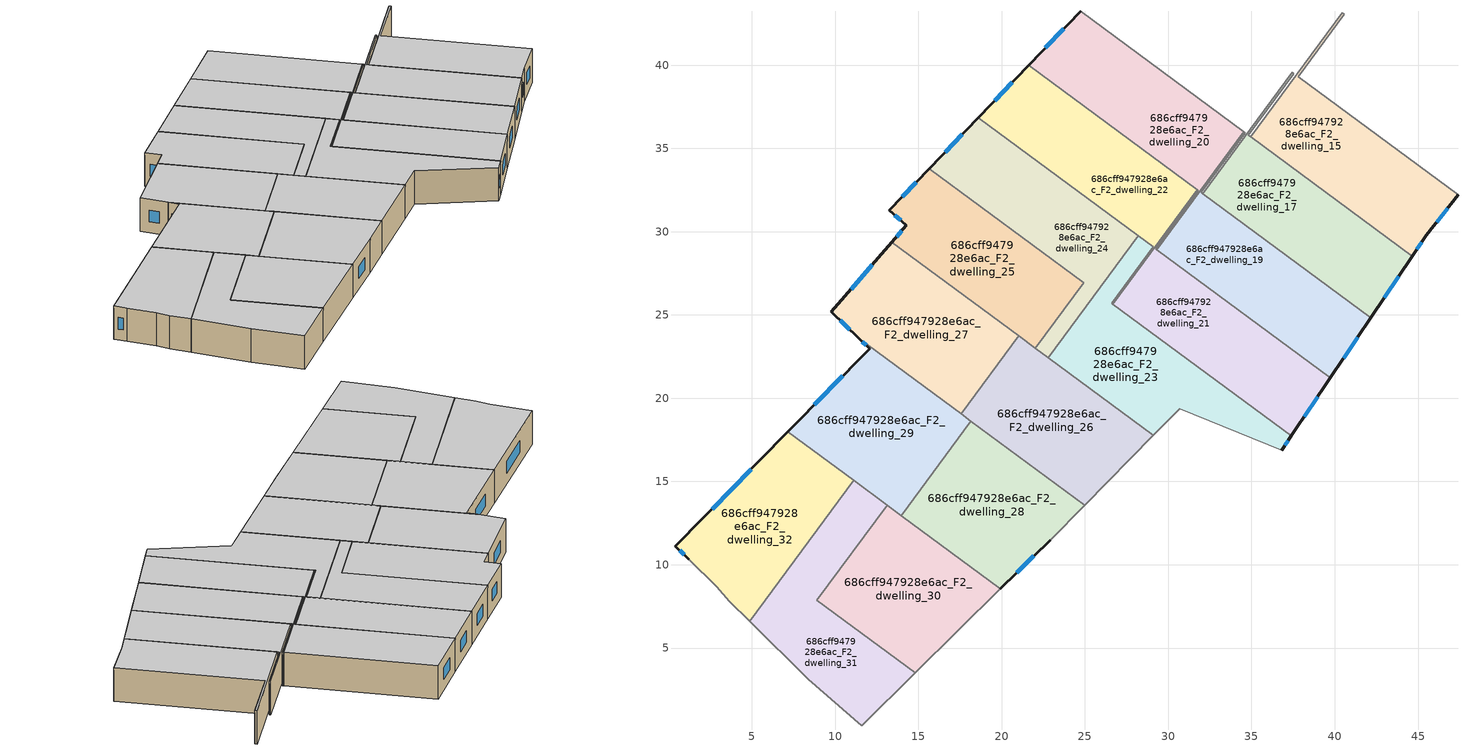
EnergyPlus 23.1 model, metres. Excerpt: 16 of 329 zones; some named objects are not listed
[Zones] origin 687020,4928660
686cff947928e6ac_F2_dwelling_15
 floor to 686cff947928e6ac_F1_dwelling_15 (EU_floor_Construction): 40.58,43.06 37.8,39.29 47.4,32.21 45.5,29.79 44.66,28.53 34.94,35.7 40.44,43.16 z6
 wall outside (EU_wall_Construction): 44.66,28.53 45.5,29.79 47.4,32.21 z6:9
 wall to 686cff947928e6ac_F2_dwelling_17 (EU_wall_Construction): 34.94,35.7 44.66,28.53 z6:9
 wall to 686cff947928e6ac_F2_dwelling_16 (EU_wall_Construction): 40.44,43.16 34.94,35.7 z6:9
 wall to 686cff947928e6ac_F2_dwelling_14 (EU_wall_Construction): 47.4,32.21 37.8,39.29 40.58,43.06 z6:9
 wall to 686cff947928e6ac_F2_dwelling_12 (EU_wall_Construction): 40.58,43.06 40.44,43.16 z6:9
 window (EU_Window_Construction): 46.12,30.57 46.78,31.42 / 44.93,28.94 45.23,29.38 z6.98:8.02
 ceiling to 686cff947928e6ac_F3_dwelling_15 (EU_floor_Construction): 45.5,29.79 47.4,32.21 37.8,39.29 40.58,43.06 40.44,43.16 34.94,35.7 44.66,28.53 z9
686cff947928e6ac_F2_dwelling_17
 floor to 686cff947928e6ac_F1_dwelling_17 (EU_floor_Construction): 37.53,39.5 34.8,35.8 34.94,35.7 44.66,28.53 42.16,24.82 32.06,32.28 37.44,39.56 z6
 wall outside (EU_wall_Construction): 42.16,24.82 44.66,28.53 z6:9
 wall to 686cff947928e6ac_F2_dwelling_18 (EU_wall_Construction): 37.44,39.56 32.06,32.28 z6:9
 wall to 686cff947928e6ac_F2_dwelling_16 (EU_wall_Construction): 34.94,35.7 34.8,35.8 37.53,39.5 37.44,39.56 z6:9
 wall to 686cff947928e6ac_F2_dwelling_19 (EU_wall_Construction): 32.06,32.28 42.16,24.82 z6:9
 window (EU_Window_Construction): 42.97,26.03 43.84,27.32 z6.98:8.02
 ceiling to 686cff947928e6ac_F3_dwelling_17 (EU_floor_Construction): 42.16,24.82 44.66,28.53 34.94,35.7 34.8,35.8 37.53,39.5 37.44,39.56 32.06,32.28 z9
686cff947928e6ac_F2_dwelling_19
 floor to 686cff947928e6ac_F1_dwelling_19 (EU_floor_Construction): 34.62,35.94 31.97,32.35 42.16,24.82 39.74,21.23 29.32,28.93 34.54,36 z6
 wall outside (EU_wall_Construction): 39.74,21.23 42.16,24.82 z6:9
 wall to 686cff947928e6ac_F2_dwelling_20 (EU_wall_Construction): 34.54,36 29.32,28.93 z6:9
 wall to 686cff947928e6ac_F2_dwelling_18 (EU_wall_Construction): 32.06,32.28 31.97,32.35 34.62,35.94 34.54,36 z6:9
 wall to 686cff947928e6ac_F2_dwelling_21 (EU_wall_Construction): 29.32,28.93 39.74,21.23 z6:9
 window (EU_Window_Construction): 40.53,22.4 41.37,23.66 z6.98:8.02
 ceiling to 686cff947928e6ac_F3_dwelling_19 (EU_floor_Construction): 39.74,21.23 42.16,24.82 31.97,32.35 34.62,35.94 34.54,36 29.32,28.93 z9
686cff947928e6ac_F2_dwelling_20
 floor to 686cff947928e6ac_F1_dwelling_20 (EU_floor_Construction): 34.54,36 29.32,28.93 29.24,28.98 31.81,32.47 21.62,40 24.73,43.24 z6
 wall outside (EU_wall_Construction): 24.73,43.24 21.62,40 z6:9
 wall to 686cff947928e6ac_F2_dwelling_21 (EU_wall_Construction): 31.74,32.52 31.81,32.47 29.24,28.98 29.32,28.93 z6:9
 wall to 686cff947928e6ac_F2_dwelling_18 (EU_wall_Construction): 34.54,36 24.73,43.24 z6:9
 wall to 686cff947928e6ac_F2_dwelling_22 (EU_wall_Construction): 21.62,40 31.74,32.52 z6:9
 window (EU_Window_Construction): 23.72,42.19 22.63,41.05 z6.98:8.02
 ceiling to 686cff947928e6ac_F3_dwelling_20 (EU_floor_Construction): 31.81,32.47 29.24,28.98 29.32,28.93 34.54,36 24.73,43.24 21.62,40 z9
686cff947928e6ac_F2_dwelling_21
 floor to 686cff947928e6ac_F1_dwelling_21 (EU_floor_Construction): 31.81,32.47 29.24,28.98 39.74,21.23 37.39,17.74 26.67,25.65 31.74,32.52 z6
 wall outside (EU_wall_Construction): 37.39,17.74 39.74,21.23 z6:9
 wall to 686cff947928e6ac_F2_dwelling_22 (EU_wall_Construction): 31.74,32.52 26.67,25.65 z6:9
 wall to 686cff947928e6ac_F2_dwelling_23 (EU_wall_Construction): 26.67,25.65 37.39,17.74 z6:9
 window (EU_Window_Construction): 38.15,18.87 38.98,20.09 z6.98:8.02
 ceiling to 686cff947928e6ac_F3_dwelling_21 (EU_floor_Construction): 37.39,17.74 39.74,21.23 29.24,28.98 31.81,32.47 31.74,32.52 26.67,25.65 z9
686cff947928e6ac_F2_dwelling_22
 floor to 686cff947928e6ac_F1_dwelling_22 (EU_floor_Construction): 31.74,32.52 26.67,25.65 26.59,25.71 29.09,29.09 18.59,36.85 21.62,40 z6
 wall outside (EU_wall_Construction): 21.62,40 18.59,36.85 z6:9
 wall to 686cff947928e6ac_F2_dwelling_23 (EU_wall_Construction): 28.2,29.75 29.09,29.09 26.59,25.71 26.67,25.65 z6:9
 wall to 686cff947928e6ac_F2_dwelling_24 (EU_wall_Construction): 18.59,36.85 28.2,29.75 z6:9
 window (EU_Window_Construction): 20.63,38.97 19.58,37.87 z6.98:8.02
 ceiling to 686cff947928e6ac_F3_dwelling_22 (EU_floor_Construction): 29.09,29.09 26.59,25.71 26.67,25.65 31.74,32.52 21.62,40 18.59,36.85 z9
686cff947928e6ac_F2_dwelling_23
 floor to 686cff947928e6ac_F1_dwelling_23 (EU_floor_Construction): 29.09,29.09 26.59,25.71 37.39,17.74 36.81,16.89 30.69,19.37 29.11,17.76 22.79,22.43 28.2,29.75 z6
 wall outside (EU_wall_Construction): 36.81,16.89 37.39,17.74 z6:9
 wall adiabatic (EU_wall_Construction): 29.11,17.76 30.69,19.37 36.81,16.89 z6:9
 wall to 686cff947928e6ac_F2_dwelling_24 (EU_wall_Construction): 28.2,29.75 22.79,22.43 z6:9
 wall to 686cff947928e6ac_F2_dwelling_26 (EU_wall_Construction): 22.79,22.43 29.11,17.76 z6:9
 window (EU_Window_Construction): 37,17.16 37.2,17.46 z6.98:8.02
 ceiling to 686cff947928e6ac_F3_dwelling_23 (EU_floor_Construction): 36.81,16.89 37.39,17.74 26.59,25.71 29.09,29.09 28.2,29.75 22.79,22.43 29.11,17.76 30.69,19.37 z9
686cff947928e6ac_F2_dwelling_24
 floor to 686cff947928e6ac_F1_dwelling_24 (EU_floor_Construction): 28.2,29.75 22.79,22.43 22.03,22.99 24.94,26.93 15.66,33.79 18.59,36.85 z6
 wall outside (EU_wall_Construction): 18.59,36.85 15.66,33.79 z6:9
 wall to 686cff947928e6ac_F2_dwelling_25 (EU_wall_Construction): 15.66,33.79 24.94,26.93 22.03,22.99 z6:9
 wall to 686cff947928e6ac_F2_dwelling_26 (EU_wall_Construction): 22.03,22.99 22.79,22.43 z6:9
 window (EU_Window_Construction): 17.64,35.85 16.61,34.78 z6.98:8.02
 ceiling to 686cff947928e6ac_F3_dwelling_24 (EU_floor_Construction): 22.79,22.43 28.2,29.75 18.59,36.85 15.66,33.79 24.94,26.93 22.03,22.99 z9
686cff947928e6ac_F2_dwelling_25
 floor to 686cff947928e6ac_F1_dwelling_25 (EU_floor_Construction): 24.94,26.93 22.03,22.99 13.4,29.37 14.29,30.39 13.26,31.29 15.66,33.79 z6
 wall outside (EU_wall_Construction): 15.66,33.79 13.26,31.29 14.29,30.39 13.4,29.37 z6:9
 wall to 686cff947928e6ac_F2_dwelling_27 (EU_wall_Construction): 13.4,29.37 21.02,23.74 z6:9
 wall to 686cff947928e6ac_F2_dwelling_26 (EU_wall_Construction): 21.02,23.74 22.03,22.99 z6:9
 window (EU_Window_Construction): 14,30.05 13.69,29.7 / 13.59,30.99 13.95,30.68 / 14.87,32.97 14.04,32.1 z6.98:8.02
 ceiling to 686cff947928e6ac_F3_dwelling_25 (EU_floor_Construction): 22.03,22.99 24.94,26.93 15.66,33.79 13.26,31.29 14.29,30.39 13.4,29.37 z9
686cff947928e6ac_F2_dwelling_26
 floor to 686cff947928e6ac_F1_dwelling_26 (EU_floor_Construction): 29.11,17.76 24.97,13.58 17.56,19.06 21.02,23.74 z6
 wall to 686cff947928e6ac_F2_dwelling_27 (EU_wall_Construction): 21.02,23.74 17.56,19.06 z6:9
 wall adiabatic (EU_wall_Construction): 24.97,13.58 29.11,17.76 z6:9
 wall to 686cff947928e6ac_F2_dwelling_28 (EU_wall_Construction): 18.15,18.62 24.97,13.58 z6:9
 wall to 686cff947928e6ac_F2_dwelling_29 (EU_wall_Construction): 17.56,19.06 18.15,18.62 z6:9
 ceiling to 686cff947928e6ac_F3_dwelling_26 (EU_floor_Construction): 24.97,13.58 29.11,17.76 21.02,23.74 17.56,19.06 z9
686cff947928e6ac_F2_dwelling_27
 floor to 686cff947928e6ac_F1_dwelling_27 (EU_floor_Construction): 21.02,23.74 17.56,19.06 11.43,23.59 9.78,25.2 13.4,29.37 z6
 wall outside (EU_wall_Construction): 13.4,29.37 9.78,25.2 11.43,23.59 z6:9
 wall to 686cff947928e6ac_F2_dwelling_29 (EU_wall_Construction): 11.43,23.59 17.56,19.06 z6:9
 window (EU_Window_Construction): 10.31,24.67 10.89,24.11 / 12.22,28.01 10.95,26.55 z6.98:8.02
 ceiling to 686cff947928e6ac_F3_dwelling_27 (EU_floor_Construction): 17.56,19.06 21.02,23.74 13.4,29.37 9.78,25.2 11.43,23.59 z9
686cff947928e6ac_F2_dwelling_28
 floor to 686cff947928e6ac_F1_dwelling_28 (EU_floor_Construction): 24.97,13.58 22.9,11.49 19.93,8.55 13.96,12.96 18.15,18.62 z6
 wall outside (EU_wall_Construction): 19.93,8.55 22.9,11.49 z6:9
 wall adiabatic (EU_wall_Construction): 22.9,11.49 24.97,13.58 z6:9
 wall to 686cff947928e6ac_F2_dwelling_29 (EU_wall_Construction): 18.15,18.62 13.96,12.96 z6:9
 wall to 686cff947928e6ac_F2_dwelling_30 (EU_wall_Construction): 13.96,12.96 19.93,8.55 z6:9
 window (EU_Window_Construction): 20.9,9.51 21.94,10.53 z6.98:8.02
 ceiling to 686cff947928e6ac_F3_dwelling_28 (EU_floor_Construction): 22.9,11.49 24.97,13.58 18.15,18.62 13.96,12.96 19.93,8.55 z9
686cff947928e6ac_F2_dwelling_29
 floor to 686cff947928e6ac_F1_dwelling_29 (EU_floor_Construction): 18.15,18.62 13.96,12.96 7.17,17.98 12.06,22.97 11.43,23.59 z6
 wall outside (EU_wall_Construction): 11.43,23.59 12.06,22.97 7.17,17.98 z6:9
 wall to 686cff947928e6ac_F2_dwelling_32 (EU_wall_Construction): 7.17,17.98 11.11,15.07 z6:9
 wall to 686cff947928e6ac_F2_dwelling_31 (EU_wall_Construction): 11.11,15.07 13.12,13.58 z6:9
 wall to 686cff947928e6ac_F2_dwelling_30 (EU_wall_Construction): 13.12,13.58 13.96,12.96 z6:9
 window (EU_Window_Construction): 11.63,23.39 11.86,23.17 / 10.47,21.34 8.76,19.6 z6.98:8.02
 ceiling to 686cff947928e6ac_F3_dwelling_29 (EU_floor_Construction): 13.96,12.96 18.15,18.62 11.43,23.59 12.06,22.97 7.17,17.98 z9
686cff947928e6ac_F2_dwelling_30
 floor to 686cff947928e6ac_F1_dwelling_30 (EU_floor_Construction): 19.93,8.55 14.82,3.51 8.91,7.87 13.12,13.58 z6
 wall adiabatic (EU_wall_Construction): 14.82,3.51 19.93,8.55 z6:9
 wall to 686cff947928e6ac_F2_dwelling_31 (EU_wall_Construction): 13.12,13.58 8.91,7.87 14.82,3.51 z6:9
 ceiling to 686cff947928e6ac_F3_dwelling_30 (EU_floor_Construction): 19.93,8.55 13.12,13.58 8.91,7.87 14.82,3.51 z9
686cff947928e6ac_F2_dwelling_31
 floor to 686cff947928e6ac_F1_dwelling_31 (EU_floor_Construction): 13.12,13.58 8.91,7.87 14.82,3.51 11.59,0.33 8.38,3.13 4.86,6.61 11.11,15.07 z6
 wall adiabatic (EU_wall_Construction): 4.86,6.61 8.38,3.13 11.59,0.33 14.82,3.51 z6:9
 wall to 686cff947928e6ac_F2_dwelling_32 (EU_wall_Construction): 11.11,15.07 4.86,6.61 z6:9
 ceiling to 686cff947928e6ac_F3_dwelling_31 (EU_floor_Construction): 14.82,3.51 8.91,7.87 13.12,13.58 11.11,15.07 4.86,6.61 8.38,3.13 11.59,0.33 z9
686cff947928e6ac_F2_dwelling_32
 floor to 686cff947928e6ac_F1_dwelling_32 (EU_floor_Construction): 11.11,15.07 4.86,6.61 3.64,7.81 2.91,8.69 1.2,10.34 0.42,11.11 7.17,17.98 z6
 wall outside (EU_wall_Construction): 7.17,17.98 0.42,11.11 1.2,10.34 z6:9
 wall adiabatic (EU_wall_Construction): 1.2,10.34 2.91,8.69 3.64,7.81 4.86,6.61 z6:9
 window (EU_Window_Construction): 0.67,10.86 0.95,10.59 / 4.97,15.74 2.61,13.34 z6.98:8.02
 ceiling to 686cff947928e6ac_F3_dwelling_32 (EU_floor_Construction): 4.86,6.61 11.11,15.07 7.17,17.98 0.42,11.11 1.2,10.34 2.91,8.69 3.64,7.81 z9
[Building]
EU S2 Campaign: North Axis=0; Terrain=City; Solar Distribution=FullExterior
[Site:Location]
Bologna: Latitude=44.5; Longitude=11.25; Time Zone=1; Elevation=37
[SizingPeriod:WeatherFileDays]
AnnualSizingPeriod: Begin Month=1; Begin Day of Month=1; End Month=12; End Day of Month=31; Day of Week for Start Day=Monday; Use Weather File Daylight Saving Period=No; Use Weather File Rain and Snow Indicators=No
[MATERIAL]
EU_InternalMass_Material: Roughness=MediumRough; Thickness=0.1; Conductivity=1; Density=1800; Specific Heat=900; Thermal Absorptance=0.9; Solar Absorptance=0.7; Visible Absorptance=0.7
[MATERIAL:NOMASS] Roughness=MediumRough; Thermal Absorptance=0.9; Solar Absorptance=0.7; Visible Absorptance=0.7
Name | Thermal Resistance
EU_wall_NoMass | 0.905828
EU_floor_NoMass | 0.67114
[WINDOWMATERIAL:SIMPLEGLAZINGSYSTEM]
EU_Window_SimpleGlazing: UFactor=4.52486; Solar Heat Gain Coefficient=0.85; Visible Transmittance=0.85
[CONSTRUCTION]
EU_wall_Construction: EU_wall_NoMass
EU_floor_Construction: EU_floor_NoMass
EU_Window_Construction: EU_Window_SimpleGlazing
EU_InternalMass_Construction: EU_InternalMass_Material
[ZONE] Type=1; Multiplier=1; Ceiling Height=autocalculate; Floor Area=autocalculate; Part of Total Floor Area=Yes
Name | Volume
686cff947928e6ac_F2_dwelling_15 | 168.284
686cff947928e6ac_F2_dwelling_17 | 168.273
686cff947928e6ac_F2_dwelling_19; 686cff947928e6ac_F2_dwelling_27 | 168.274
686cff947928e6ac_F2_dwelling_20 | 168.287
686cff947928e6ac_F2_dwelling_21 | 168.293
686cff947928e6ac_F2_dwelling_22 | 168.278
686cff947928e6ac_F2_dwelling_23 | 168.296
686cff947928e6ac_F2_dwelling_24 | 168.26
686cff947928e6ac_F2_dwelling_25; 686cff947928e6ac_F2_dwelling_32 | 168.292
686cff947928e6ac_F2_dwelling_26 | 168.29
686cff947928e6ac_F2_dwelling_28 | 168.269
686cff947928e6ac_F2_dwelling_29 | 168.272
686cff947928e6ac_F2_dwelling_30 | 168.282
686cff947928e6ac_F2_dwelling_31 | 168.276
[INTERNALMASS] Construction=EU_InternalMass_Construction
Name | Zone or ZoneList | Surface Area
686cff947928e6ac_F2_dwelling_15_EU_InternalMass | 686cff947928e6ac_F2_dwelling_15 | 56.0937
686cff947928e6ac_F2_dwelling_17_EU_InternalMass | 686cff947928e6ac_F2_dwelling_17 | 56.0919
686cff947928e6ac_F2_dwelling_19_EU_InternalMass | 686cff947928e6ac_F2_dwelling_19 | 56.0916
686cff947928e6ac_F2_dwelling_20_EU_InternalMass | 686cff947928e6ac_F2_dwelling_20 | 56.0942
686cff947928e6ac_F2_dwelling_21_EU_InternalMass | 686cff947928e6ac_F2_dwelling_21 | 56.0964
686cff947928e6ac_F2_dwelling_22_EU_InternalMass | 686cff947928e6ac_F2_dwelling_22 | 56.0935
686cff947928e6ac_F2_dwelling_23_EU_InternalMass | 686cff947928e6ac_F2_dwelling_23 | 56.0988
686cff947928e6ac_F2_dwelling_24_EU_InternalMass | 686cff947928e6ac_F2_dwelling_24 | 56.087
686cff947928e6ac_F2_dwelling_25_EU_InternalMass | 686cff947928e6ac_F2_dwelling_25 | 56.0966
686cff947928e6ac_F2_dwelling_26_EU_InternalMass | 686cff947928e6ac_F2_dwelling_26 | 56.0964
686cff947928e6ac_F2_dwelling_27_EU_InternalMass | 686cff947928e6ac_F2_dwelling_27 | 56.0918
686cff947928e6ac_F2_dwelling_28_EU_InternalMass | 686cff947928e6ac_F2_dwelling_28 | 56.0895
686cff947928e6ac_F2_dwelling_29_EU_InternalMass | 686cff947928e6ac_F2_dwelling_29 | 56.0911
686cff947928e6ac_F2_dwelling_30_EU_InternalMass | 686cff947928e6ac_F2_dwelling_30 | 56.0926
686cff947928e6ac_F2_dwelling_31_EU_InternalMass | 686cff947928e6ac_F2_dwelling_31 | 56.092
686cff947928e6ac_F2_dwelling_32_EU_InternalMass | 686cff947928e6ac_F2_dwelling_32 | 56.0972
[OTHEREQUIPMENT] Fuel Type=Electricity; Design Level Calculation Method=Watts/Area; Power per Zone Floor Area=1; Fraction Latent=0; Fraction Radiant=0; Fraction Lost=0; Carbon Dioxide Generation Rate=0; EndUse Subcategory=EU_Step8_InternalGains
Name | Zone or ZoneList or Space or SpaceList | Schedule
EU_Step8_InternalGain_686cff947928e6ac_F2_dwelling_15_f000 | 686cff947928e6ac_F2_dwelling_15 | EU_Step8_GainSchedule_686cff947928e6ac_F2_dwelling_15_f000
EU_Step8_InternalGain_686cff947928e6ac_F2_dwelling_17_f000 | 686cff947928e6ac_F2_dwelling_17 | EU_Step8_GainSchedule_686cff947928e6ac_F2_dwelling_17_f000
EU_Step8_InternalGain_686cff947928e6ac_F2_dwelling_19_f000 | 686cff947928e6ac_F2_dwelling_19 | EU_Step8_GainSchedule_686cff947928e6ac_F2_dwelling_19_f000
EU_Step8_InternalGain_686cff947928e6ac_F2_dwelling_20_f000 | 686cff947928e6ac_F2_dwelling_20 | EU_Step8_GainSchedule_686cff947928e6ac_F2_dwelling_20_f000
EU_Step8_InternalGain_686cff947928e6ac_F2_dwelling_21_f000 | 686cff947928e6ac_F2_dwelling_21 | EU_Step8_GainSchedule_686cff947928e6ac_F2_dwelling_21_f000
EU_Step8_InternalGain_686cff947928e6ac_F2_dwelling_22_f000 | 686cff947928e6ac_F2_dwelling_22 | EU_Step8_GainSchedule_686cff947928e6ac_F2_dwelling_22_f000
EU_Step8_InternalGain_686cff947928e6ac_F2_dwelling_23_f000 | 686cff947928e6ac_F2_dwelling_23 | EU_Step8_GainSchedule_686cff947928e6ac_F2_dwelling_23_f000
EU_Step8_InternalGain_686cff947928e6ac_F2_dwelling_24_f000 | 686cff947928e6ac_F2_dwelling_24 | EU_Step8_GainSchedule_686cff947928e6ac_F2_dwelling_24_f000
EU_Step8_InternalGain_686cff947928e6ac_F2_dwelling_25_f000 | 686cff947928e6ac_F2_dwelling_25 | EU_Step8_GainSchedule_686cff947928e6ac_F2_dwelling_25_f000
EU_Step8_InternalGain_686cff947928e6ac_F2_dwelling_26_f000 | 686cff947928e6ac_F2_dwelling_26 | EU_Step8_GainSchedule_686cff947928e6ac_F2_dwelling_26_f000
EU_Step8_InternalGain_686cff947928e6ac_F2_dwelling_27_f000 | 686cff947928e6ac_F2_dwelling_27 | EU_Step8_GainSchedule_686cff947928e6ac_F2_dwelling_27_f000
EU_Step8_InternalGain_686cff947928e6ac_F2_dwelling_28_f000 | 686cff947928e6ac_F2_dwelling_28 | EU_Step8_GainSchedule_686cff947928e6ac_F2_dwelling_28_f000
EU_Step8_InternalGain_686cff947928e6ac_F2_dwelling_29_f000 | 686cff947928e6ac_F2_dwelling_29 | EU_Step8_GainSchedule_686cff947928e6ac_F2_dwelling_29_f000
EU_Step8_InternalGain_686cff947928e6ac_F2_dwelling_30_f000 | 686cff947928e6ac_F2_dwelling_30 | EU_Step8_GainSchedule_686cff947928e6ac_F2_dwelling_30_f000
EU_Step8_InternalGain_686cff947928e6ac_F2_dwelling_31_f000 | 686cff947928e6ac_F2_dwelling_31 | EU_Step8_GainSchedule_686cff947928e6ac_F2_dwelling_31_f000
EU_Step8_InternalGain_686cff947928e6ac_F2_dwelling_32_f000 | 686cff947928e6ac_F2_dwelling_32 | EU_Step8_GainSchedule_686cff947928e6ac_F2_dwelling_32_f000
[ZONEVENTILATION:DESIGNFLOWRATE] Schedule=EU_AlwaysOn; Design Flow Rate Calculation Method=AirChanges/Hour; Air Changes per Hour=0.73129; Ventilation Type=Natural; Fan Pressure Rise=0; Fan Total Efficiency=1; Constant Term Coefficient=1; Temperature Term Coefficient=0; Velocity Term Coefficient=0; Velocity Squared Term Coefficient=0; Minimum Indoor Temperature=-100; Maximum Indoor Temperature=100; Delta Temperature=-100; Minimum Outdoor Temperature=-100; Maximum Outdoor Temperature=100; Maximum Wind Speed=40
Name | Zone or ZoneList or Space or SpaceList
EU_ConstantAir_686cff947928e6ac_F2_dwelling_15 | 686cff947928e6ac_F2_dwelling_15
EU_ConstantAir_686cff947928e6ac_F2_dwelling_17 | 686cff947928e6ac_F2_dwelling_17
EU_ConstantAir_686cff947928e6ac_F2_dwelling_19 | 686cff947928e6ac_F2_dwelling_19
EU_ConstantAir_686cff947928e6ac_F2_dwelling_20 | 686cff947928e6ac_F2_dwelling_20
EU_ConstantAir_686cff947928e6ac_F2_dwelling_21 | 686cff947928e6ac_F2_dwelling_21
EU_ConstantAir_686cff947928e6ac_F2_dwelling_22 | 686cff947928e6ac_F2_dwelling_22
EU_ConstantAir_686cff947928e6ac_F2_dwelling_23 | 686cff947928e6ac_F2_dwelling_23
EU_ConstantAir_686cff947928e6ac_F2_dwelling_24 | 686cff947928e6ac_F2_dwelling_24
EU_ConstantAir_686cff947928e6ac_F2_dwelling_25 | 686cff947928e6ac_F2_dwelling_25
EU_ConstantAir_686cff947928e6ac_F2_dwelling_26 | 686cff947928e6ac_F2_dwelling_26
EU_ConstantAir_686cff947928e6ac_F2_dwelling_27 | 686cff947928e6ac_F2_dwelling_27
EU_ConstantAir_686cff947928e6ac_F2_dwelling_28 | 686cff947928e6ac_F2_dwelling_28
EU_ConstantAir_686cff947928e6ac_F2_dwelling_29 | 686cff947928e6ac_F2_dwelling_29
EU_ConstantAir_686cff947928e6ac_F2_dwelling_30 | 686cff947928e6ac_F2_dwelling_30
EU_ConstantAir_686cff947928e6ac_F2_dwelling_31 | 686cff947928e6ac_F2_dwelling_31
EU_ConstantAir_686cff947928e6ac_F2_dwelling_32 | 686cff947928e6ac_F2_dwelling_32
[HVACTEMPLATE:ZONE:IDEALLOADSAIRSYSTEM] System Availability Schedule=EU_AlwaysOn; Maximum Heating Supply Air Temperature=50; Minimum Cooling Supply Air Temperature=13; Maximum Heating Supply Air Humidity Ratio=0.0156; Minimum Cooling Supply Air Humidity Ratio=0.0077; Heating Limit=NoLimit; Cooling Limit=NoLimit; Heating Availability Schedule=EU_AlwaysOn; Cooling Availability Schedule=EU_CoolingOff; Dehumidification Control Type=ConstantSensibleHeatRatio; Cooling Sensible Heat Ratio=0.7; Dehumidification Setpoint=60; Humidification Control Type=None; Humidification Setpoint=30; Outdoor Air Method=None; Outdoor Air Flow Rate per Person=0.00944; Outdoor Air Flow Rate per Zone Floor Area=0; Outdoor Air Flow Rate per Zone=0; Demand Controlled Ventilation Type=None; Outdoor Air Economizer Type=NoEconomizer; Heat Recovery Type=None; Sensible Heat Recovery Effectiveness=0.7; Latent Heat Recovery Effectiveness=0.65
Name | Template Thermostat
686cff947928e6ac_F2_dwelling_15 | EU_HeatOnly_686cff947928e6ac_F2_dwelling_15
686cff947928e6ac_F2_dwelling_17 | EU_HeatOnly_686cff947928e6ac_F2_dwelling_17
686cff947928e6ac_F2_dwelling_19 | EU_HeatOnly_686cff947928e6ac_F2_dwelling_19
686cff947928e6ac_F2_dwelling_20 | EU_HeatOnly_686cff947928e6ac_F2_dwelling_20
686cff947928e6ac_F2_dwelling_21 | EU_HeatOnly_686cff947928e6ac_F2_dwelling_21
686cff947928e6ac_F2_dwelling_22 | EU_HeatOnly_686cff947928e6ac_F2_dwelling_22
686cff947928e6ac_F2_dwelling_23 | EU_HeatOnly_686cff947928e6ac_F2_dwelling_23
686cff947928e6ac_F2_dwelling_24 | EU_HeatOnly_686cff947928e6ac_F2_dwelling_24
686cff947928e6ac_F2_dwelling_25 | EU_HeatOnly_686cff947928e6ac_F2_dwelling_25
686cff947928e6ac_F2_dwelling_26 | EU_HeatOnly_686cff947928e6ac_F2_dwelling_26
686cff947928e6ac_F2_dwelling_27 | EU_HeatOnly_686cff947928e6ac_F2_dwelling_27
686cff947928e6ac_F2_dwelling_28 | EU_HeatOnly_686cff947928e6ac_F2_dwelling_28
686cff947928e6ac_F2_dwelling_29 | EU_HeatOnly_686cff947928e6ac_F2_dwelling_29
686cff947928e6ac_F2_dwelling_30 | EU_HeatOnly_686cff947928e6ac_F2_dwelling_30
686cff947928e6ac_F2_dwelling_31 | EU_HeatOnly_686cff947928e6ac_F2_dwelling_31
686cff947928e6ac_F2_dwelling_32 | EU_HeatOnly_686cff947928e6ac_F2_dwelling_32
[SIZING:ZONE] Zone Cooling Design Supply Air Temperature Input Method=SupplyAirTemperature; Zone Cooling Design Supply Air Temperature=13; Zone Heating Design Supply Air Temperature Input Method=SupplyAirTemperature; Zone Heating Design Supply Air Temperature=50; Zone Cooling Design Supply Air Humidity Ratio=0.008; Zone Heating Design Supply Air Humidity Ratio=0.008; Cooling Design Air Flow Method=DesignDay; Cooling Design Air Flow Rate=0; Cooling Minimum Air Flow per Zone Floor Area=0.000762; Cooling Minimum Air Flow=0; Cooling Minimum Air Flow Fraction=0.2; Heating Design Air Flow Method=DesignDay; Heating Design Air Flow Rate=0; Heating Maximum Air Flow per Zone Floor Area=0.002032; Heating Maximum Air Flow=0.141576; Heating Maximum Air Flow Fraction=0.3; Account for Dedicated Outdoor Air System=No; Dedicated Outdoor Air System Control Strategy=NeutralSupplyAir; Dedicated Outdoor Air Low Setpoint Temperature for Design=autosize; Dedicated Outdoor Air High Setpoint Temperature for Design=autosize; Zone Load Sizing Method=Sensible Load Only No Latent Load; Zone Latent Cooling Design Supply Air Humidity Ratio Input Method=HumidityRatioDifference; Zone Cooling Design Supply Air Humidity Ratio Difference=0.005; Zone Latent Heating Design Supply Air Humidity Ratio Input Method=HumidityRatioDifference; Zone Humidification Design Supply Air Humidity Ratio Difference=0.005
686cff947928e6ac_F2_dwelling_15; 686cff947928e6ac_F2_dwelling_17; 686cff947928e6ac_F2_dwelling_19; 686cff947928e6ac_F2_dwelling_20; 686cff947928e6ac_F2_dwelling_21; 686cff947928e6ac_F2_dwelling_22; 686cff947928e6ac_F2_dwelling_23; 686cff947928e6ac_F2_dwelling_24; 686cff947928e6ac_F2_dwelling_25; 686cff947928e6ac_F2_dwelling_26; 686cff947928e6ac_F2_dwelling_27; 686cff947928e6ac_F2_dwelling_28; 686cff947928e6ac_F2_dwelling_29; 686cff947928e6ac_F2_dwelling_30; 686cff947928e6ac_F2_dwelling_31; 686cff947928e6ac_F2_dwelling_32
[SCHEDULE:CONSTANT]
Name | Hourly Value
EU_AlwaysOn | 1
EU_CoolingOff | 0
[SCHEDULE:FILE] Column Number=1; Rows to Skip at Top=0; Number of Hours of Data=8760; Column Separator=Comma; Interpolate to Timestep=No; Minutes per Item=60; Adjust Schedule for Daylight Savings=Yes
Name | File
EU_Step8_GainSchedule_686cff947928e6ac_F2_dwelling_15_f000 | ../../schedules/686cff947928e6ac/686cff947928e6ac_F2_dwelling_15_f000_gain.csv
EU_Step8_GainSchedule_686cff947928e6ac_F2_dwelling_17_f000 | ../../schedules/686cff947928e6ac/686cff947928e6ac_F2_dwelling_17_f000_gain.csv
EU_Step8_GainSchedule_686cff947928e6ac_F2_dwelling_19_f000 | ../../schedules/686cff947928e6ac/686cff947928e6ac_F2_dwelling_19_f000_gain.csv
EU_Step8_GainSchedule_686cff947928e6ac_F2_dwelling_20_f000 | ../../schedules/686cff947928e6ac/686cff947928e6ac_F2_dwelling_20_f000_gain.csv
EU_Step8_GainSchedule_686cff947928e6ac_F2_dwelling_21_f000 | ../../schedules/686cff947928e6ac/686cff947928e6ac_F2_dwelling_21_f000_gain.csv
EU_Step8_GainSchedule_686cff947928e6ac_F2_dwelling_22_f000 | ../../schedules/686cff947928e6ac/686cff947928e6ac_F2_dwelling_22_f000_gain.csv
EU_Step8_GainSchedule_686cff947928e6ac_F2_dwelling_23_f000 | ../../schedules/686cff947928e6ac/686cff947928e6ac_F2_dwelling_23_f000_gain.csv
EU_Step8_GainSchedule_686cff947928e6ac_F2_dwelling_24_f000 | ../../schedules/686cff947928e6ac/686cff947928e6ac_F2_dwelling_24_f000_gain.csv
EU_Step8_GainSchedule_686cff947928e6ac_F2_dwelling_25_f000 | ../../schedules/686cff947928e6ac/686cff947928e6ac_F2_dwelling_25_f000_gain.csv
EU_Step8_GainSchedule_686cff947928e6ac_F2_dwelling_26_f000 | ../../schedules/686cff947928e6ac/686cff947928e6ac_F2_dwelling_26_f000_gain.csv
EU_Step8_GainSchedule_686cff947928e6ac_F2_dwelling_27_f000 | ../../schedules/686cff947928e6ac/686cff947928e6ac_F2_dwelling_27_f000_gain.csv
EU_Step8_GainSchedule_686cff947928e6ac_F2_dwelling_28_f000 | ../../schedules/686cff947928e6ac/686cff947928e6ac_F2_dwelling_28_f000_gain.csv
EU_Step8_GainSchedule_686cff947928e6ac_F2_dwelling_29_f000 | ../../schedules/686cff947928e6ac/686cff947928e6ac_F2_dwelling_29_f000_gain.csv
EU_Step8_GainSchedule_686cff947928e6ac_F2_dwelling_30_f000 | ../../schedules/686cff947928e6ac/686cff947928e6ac_F2_dwelling_30_f000_gain.csv
EU_Step8_GainSchedule_686cff947928e6ac_F2_dwelling_31_f000 | ../../schedules/686cff947928e6ac/686cff947928e6ac_F2_dwelling_31_f000_gain.csv
EU_Step8_GainSchedule_686cff947928e6ac_F2_dwelling_32_f000 | ../../schedules/686cff947928e6ac/686cff947928e6ac_F2_dwelling_32_f000_gain.csv
